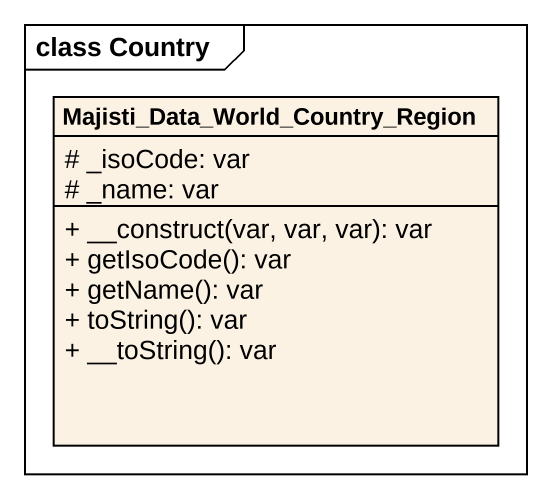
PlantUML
@startuml
mainframe class Country
hide circle
hide empty members
skinparam classAttributeIconSize 0
class "Majisti_Data_World_Country_Region" as Majisti_Data_World_Country {
  # _isoCode: var
  # _name: var
  + __construct(var, var, var): var
  + getIsoCode(): var
  + getName(): var
  + toString(): var
  + __toString(): var
}
@enduml
